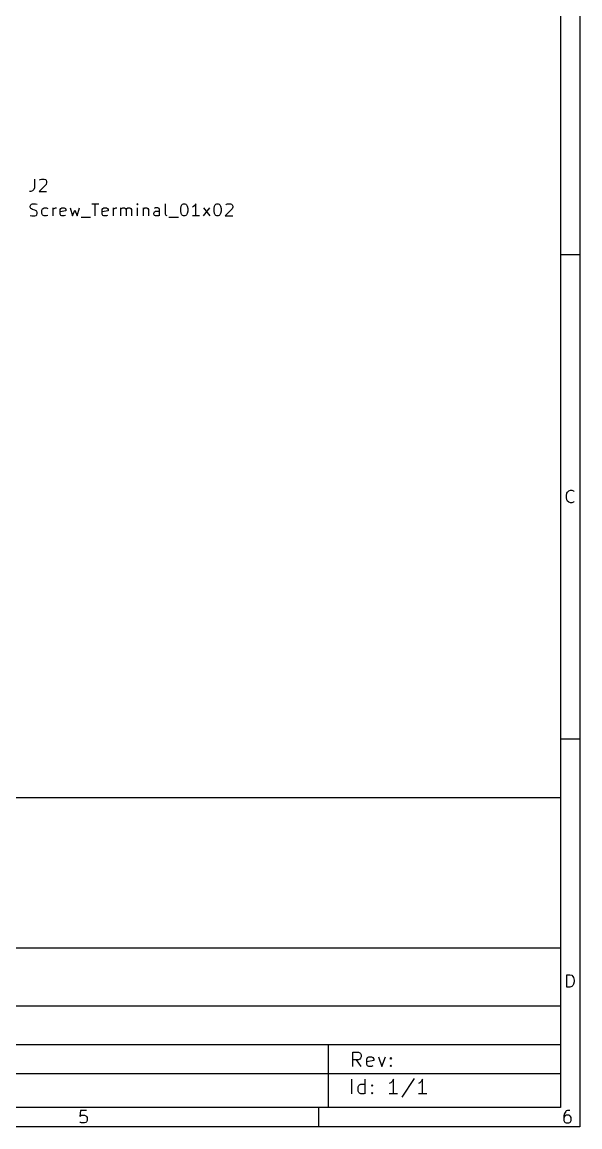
# Model space of a CAD drawing. Extents: x 0.4 to 11.3, y -7.9 to -0.4.
# Drawn here: x 9.031 to 11.299, y -7.874 to -3.385 of the extents above; entities that cross this region are included whole.
import ezdxf

# ---------------------------------------------------------------- set-up
doc = ezdxf.new("R2010")
doc.units = 0
doc.header["$MEASUREMENT"] = 0
doc.layers.add('CYAN2', color=4, linetype='CONTINUOUS')
doc.layers.add('RED2', color=1, linetype='CONTINUOUS')

msp = doc.modelspace()

# ---------------------------------------------------------------- linework, layer by layer
at = {"layer": 'CYAN2', "linetype": 'CONTINUOUS'}
for p, q in [((9.0806, -4.0228), (9.0806, -4.0585)), ((9.102, -4.0276), (9.1044, -4.0252)), ((9.1044, -4.0252), (9.1091, -4.0228)), ((9.1091, -4.0228), (9.121, -4.0228)), ((9.121, -4.0228), (9.1258, -4.0252)), ((9.1258, -4.0252), (9.1282, -4.0276)), ((9.1282, -4.0276), (9.1306, -4.0323)), ((9.1306, -4.0371), (9.1282, -4.0442)), ((9.1306, -4.0323), (9.1306, -4.0371)), ((9.0663, -4.0728), (9.0615, -4.0728)), ((9.0734, -4.0704), (9.0663, -4.0728)), ((9.0782, -4.0657), (9.0734, -4.0704)), ((9.0806, -4.0585), (9.0782, -4.0657)), ((9.1282, -4.0442), (9.0996, -4.0728)), ((9.0996, -4.0728), (9.1306, -4.0728)), ((9.0639, -4.1323), (9.0663, -4.1276)), ((9.0663, -4.1276), (9.0687, -4.1252)), ((9.0687, -4.1252), (9.0734, -4.1228)), ((9.0734, -4.1228), (9.0853, -4.1228)), ((9.0853, -4.1228), (9.0925, -4.1252)), ((9.3139, -4.1228), (9.3425, -4.1228)), ((9.3282, -4.1728), (9.3282, -4.1228)), ((9.4996, -4.1228), (9.4972, -4.1252)), ((9.4972, -4.1252), (9.4996, -4.1276)), ((9.502, -4.1252), (9.4996, -4.1228)), ((9.4996, -4.1228), (9.4996, -4.1276)), ((9.4996, -4.1276), (9.502, -4.1252)), ((9.6139, -4.1657), (9.6139, -4.1228)), ((9.6782, -4.1323), (9.6806, -4.1276)), ((9.6806, -4.1276), (9.6829, -4.1252)), ((9.6829, -4.1252), (9.6877, -4.1228)), ((9.6877, -4.1228), (9.6925, -4.1228)), ((9.6925, -4.1228), (9.6972, -4.1252)), ((9.6972, -4.1252), (9.6996, -4.1276)), ((9.6996, -4.1276), (9.702, -4.1323)), ((9.7329, -4.1299), (9.7282, -4.1347)), ((9.7377, -4.1228), (9.7329, -4.1299)), ((9.7377, -4.1728), (9.7377, -4.1228)), ((9.8139, -4.1323), (9.8163, -4.1276)), ((9.8163, -4.1276), (9.8187, -4.1252)), ((9.8187, -4.1252), (9.8234, -4.1228)), ((9.8234, -4.1228), (9.8282, -4.1228)), ((9.8282, -4.1228), (9.8329, -4.1252)), ((9.8329, -4.1252), (9.8353, -4.1276)), ((9.8353, -4.1276), (9.8377, -4.1323)), ((9.8591, -4.1276), (9.8615, -4.1252)), ((9.8615, -4.1252), (9.8663, -4.1228)), ((9.8663, -4.1228), (9.8782, -4.1228)), ((9.8782, -4.1228), (9.8829, -4.1252)), ((9.8829, -4.1252), (9.8853, -4.1276)), ((9.8853, -4.1276), (9.8877, -4.1323)), ((9.0639, -4.1371), (9.0639, -4.1323)), ((9.0663, -4.1418), (9.0639, -4.1371)), ((9.0639, -4.1704), (9.071, -4.1728)), ((9.0687, -4.1442), (9.0663, -4.1418)), ((9.0734, -4.1466), (9.0687, -4.1442)), ((9.071, -4.1728), (9.0829, -4.1728)), ((9.0829, -4.149), (9.0734, -4.1466)), ((9.0877, -4.1514), (9.0829, -4.149)), ((9.0829, -4.1728), (9.0877, -4.1704)), ((9.0901, -4.1538), (9.0877, -4.1514)), ((9.0877, -4.1704), (9.0901, -4.168)), ((9.0925, -4.1585), (9.0901, -4.1538)), ((9.0901, -4.168), (9.0925, -4.1633)), ((9.0925, -4.1633), (9.0925, -4.1585)), ((9.1115, -4.149), (9.1139, -4.1442)), ((9.1115, -4.1633), (9.1115, -4.149)), ((9.1139, -4.168), (9.1115, -4.1633)), ((9.1139, -4.1442), (9.1163, -4.1418)), ((9.1163, -4.1704), (9.1139, -4.168)), ((9.1163, -4.1418), (9.121, -4.1395)), ((9.121, -4.1728), (9.1163, -4.1704)), ((9.121, -4.1395), (9.1306, -4.1395)), ((9.1306, -4.1728), (9.121, -4.1728)), ((9.1306, -4.1395), (9.1353, -4.1418)), ((9.1353, -4.1704), (9.1306, -4.1728)), ((9.1568, -4.1728), (9.1568, -4.1395)), ((9.1568, -4.149), (9.1591, -4.1442)), ((9.1591, -4.1442), (9.1615, -4.1418)), ((9.1615, -4.1418), (9.1663, -4.1395)), ((9.1663, -4.1395), (9.171, -4.1395)), ((9.1853, -4.1466), (9.1877, -4.1418)), ((9.1853, -4.1657), (9.1853, -4.1466)), ((9.2091, -4.1514), (9.1853, -4.1561)), ((9.1877, -4.1704), (9.1853, -4.1657)), ((9.1877, -4.1418), (9.1925, -4.1395)), ((9.1925, -4.1728), (9.1877, -4.1704)), ((9.1925, -4.1395), (9.202, -4.1395)), ((9.202, -4.1728), (9.1925, -4.1728)), ((9.202, -4.1395), (9.2068, -4.1418)), ((9.2068, -4.1704), (9.202, -4.1728)), ((9.2068, -4.1418), (9.2091, -4.1466)), ((9.2091, -4.1466), (9.2091, -4.1514)), ((9.2258, -4.1395), (9.2353, -4.1728)), ((9.2353, -4.1728), (9.2449, -4.149)), ((9.2449, -4.149), (9.2544, -4.1728)), ((9.2544, -4.1728), (9.2639, -4.1395)), ((9.3568, -4.1466), (9.3591, -4.1418)), ((9.3568, -4.1657), (9.3568, -4.1466)), ((9.3806, -4.1514), (9.3568, -4.1561)), ((9.3591, -4.1704), (9.3568, -4.1657)), ((9.3591, -4.1418), (9.3639, -4.1395)), ((9.3639, -4.1728), (9.3591, -4.1704)), ((9.3639, -4.1395), (9.3734, -4.1395)), ((9.3734, -4.1728), (9.3639, -4.1728)), ((9.3734, -4.1395), (9.3782, -4.1418)), ((9.3782, -4.1704), (9.3734, -4.1728)), ((9.3782, -4.1418), (9.3806, -4.1466)), ((9.3806, -4.1466), (9.3806, -4.1514)), ((9.402, -4.1728), (9.402, -4.1395)), ((9.402, -4.149), (9.4044, -4.1442)), ((9.4044, -4.1442), (9.4068, -4.1418)), ((9.4068, -4.1418), (9.4115, -4.1395)), ((9.4115, -4.1395), (9.4163, -4.1395)), ((9.4329, -4.1728), (9.4329, -4.1395)), ((9.4329, -4.1442), (9.4353, -4.1418)), ((9.4353, -4.1418), (9.4401, -4.1395)), ((9.4401, -4.1395), (9.4472, -4.1395)), ((9.4472, -4.1395), (9.452, -4.1418)), ((9.452, -4.1418), (9.4544, -4.1466)), ((9.4544, -4.1466), (9.4568, -4.1418)), ((9.4544, -4.1466), (9.4544, -4.1728)), ((9.4568, -4.1418), (9.4615, -4.1395)), ((9.4615, -4.1395), (9.4687, -4.1395)), ((9.4687, -4.1395), (9.4734, -4.1418)), ((9.4734, -4.1418), (9.4758, -4.1466)), ((9.4758, -4.1466), (9.4758, -4.1728)), ((9.4996, -4.1728), (9.4996, -4.1395)), ((9.5234, -4.1395), (9.5234, -4.1728)), ((9.5234, -4.1442), (9.5258, -4.1418)), ((9.5258, -4.1418), (9.5306, -4.1395)), ((9.5306, -4.1395), (9.5377, -4.1395)), ((9.5377, -4.1395), (9.5425, -4.1418)), ((9.5425, -4.1418), (9.5449, -4.1466)), ((9.5449, -4.1466), (9.5449, -4.1728)), ((9.5663, -4.1609), (9.5687, -4.1561)), ((9.5663, -4.1657), (9.5663, -4.1609)), ((9.5687, -4.1704), (9.5663, -4.1657)), ((9.5734, -4.1395), (9.5687, -4.1418)), ((9.5687, -4.1561), (9.5734, -4.1538)), ((9.5734, -4.1728), (9.5687, -4.1704)), ((9.5829, -4.1395), (9.5734, -4.1395)), ((9.5734, -4.1538), (9.5853, -4.1538)), ((9.5853, -4.1728), (9.5734, -4.1728)), ((9.5877, -4.1418), (9.5829, -4.1395)), ((9.5853, -4.1538), (9.5901, -4.1514)), ((9.5901, -4.1704), (9.5853, -4.1728)), ((9.5901, -4.1466), (9.5877, -4.1418)), ((9.5901, -4.1728), (9.5901, -4.1466)), ((9.6163, -4.1704), (9.6139, -4.1657)), ((9.621, -4.1728), (9.6163, -4.1704)), ((9.6758, -4.1418), (9.6782, -4.1323)), ((9.6758, -4.1538), (9.6758, -4.1418)), ((9.6782, -4.1633), (9.6758, -4.1538)), ((9.6806, -4.168), (9.6782, -4.1633)), ((9.6829, -4.1704), (9.6806, -4.168)), ((9.6877, -4.1728), (9.6829, -4.1704)), ((9.6925, -4.1728), (9.6877, -4.1728)), ((9.6972, -4.1704), (9.6925, -4.1728)), ((9.6996, -4.168), (9.6972, -4.1704)), ((9.702, -4.1633), (9.6996, -4.168)), ((9.702, -4.1323), (9.7044, -4.1418)), ((9.7044, -4.1538), (9.702, -4.1633)), ((9.7044, -4.1418), (9.7044, -4.1538)), ((9.7282, -4.1347), (9.7234, -4.1371)), ((9.752, -4.1728), (9.7234, -4.1728)), ((9.7687, -4.1728), (9.7948, -4.1395)), ((9.7687, -4.1395), (9.7948, -4.1728)), ((9.8115, -4.1418), (9.8139, -4.1323)), ((9.8115, -4.1538), (9.8115, -4.1418)), ((9.8139, -4.1633), (9.8115, -4.1538)), ((9.8163, -4.168), (9.8139, -4.1633)), ((9.8187, -4.1704), (9.8163, -4.168)), ((9.8234, -4.1728), (9.8187, -4.1704)), ((9.8282, -4.1728), (9.8234, -4.1728)), ((9.8329, -4.1704), (9.8282, -4.1728)), ((9.8353, -4.168), (9.8329, -4.1704)), ((9.8377, -4.1633), (9.8353, -4.168)), ((9.8377, -4.1323), (9.8401, -4.1418)), ((9.8401, -4.1538), (9.8377, -4.1633)), ((9.8401, -4.1418), (9.8401, -4.1538)), ((9.8853, -4.1442), (9.8568, -4.1728)), ((9.8568, -4.1728), (9.8877, -4.1728)), ((9.8877, -4.1371), (9.8853, -4.1442)), ((9.8877, -4.1323), (9.8877, -4.1371)), ((9.271, -4.1776), (9.3091, -4.1776)), ((9.6282, -4.1776), (9.6663, -4.1776))]:
    msp.add_line(p, q, dxfattribs=at)
at = {"layer": 'RED2', "linetype": 'CONTINUOUS'}
for p, q in [((11.2993, -0.3937), (11.2993, -7.8743)), ((11.2206, -0.4724), (11.2206, -7.7956)), ((11.2993, -4.3307), (11.2206, -4.3307)), ((11.2465, -5.2993), (11.249, -5.2945)), ((11.249, -5.2945), (11.2538, -5.2896)), ((11.2538, -5.2896), (11.2611, -5.2872)), ((11.2611, -5.2872), (11.266, -5.2872)), ((11.266, -5.2872), (11.2733, -5.2896)), ((11.2733, -5.2896), (11.2758, -5.292)), ((11.2441, -5.3091), (11.2465, -5.2993)), ((11.2441, -5.3164), (11.2441, -5.3091)), ((11.2465, -5.3261), (11.2441, -5.3164)), ((11.249, -5.331), (11.2465, -5.3261)), ((11.2538, -5.3359), (11.249, -5.331)), ((11.2611, -5.3383), (11.2538, -5.3359)), ((11.266, -5.3383), (11.2611, -5.3383)), ((11.2733, -5.3359), (11.266, -5.3383)), ((11.2758, -5.3335), (11.2733, -5.3359)), ((11.2993, -6.2992), (11.2206, -6.2992)), ((6.9686, -6.5357), (11.2206, -6.5357)), ((11.2206, -6.5357), (11.2206, -7.7956)), ((6.9686, -7.146), (11.2206, -7.146)), ((11.2465, -7.3068), (11.2465, -7.2557)), ((11.2465, -7.2557), (11.2587, -7.2557)), ((11.2587, -7.2557), (11.266, -7.2581)), ((11.266, -7.2581), (11.2709, -7.263)), ((11.2709, -7.263), (11.2733, -7.2678)), ((11.2733, -7.2678), (11.2758, -7.2776)), ((11.2587, -7.3068), (11.2465, -7.3068)), ((11.266, -7.3044), (11.2587, -7.3068)), ((11.2709, -7.2995), (11.266, -7.3044)), ((11.2733, -7.2946), (11.2709, -7.2995)), ((11.2758, -7.2849), (11.2733, -7.2946)), ((11.2758, -7.2776), (11.2758, -7.2849)), ((6.9686, -7.3822), (11.2206, -7.3822)), ((6.9686, -7.5397), (11.2206, -7.5397)), ((10.2757, -7.5397), (10.2757, -7.7956)), ((10.3762, -7.6294), (10.3762, -7.5703)), ((10.3762, -7.5703), (10.3987, -7.5703)), ((10.3987, -7.5703), (10.4044, -7.5731)), ((10.4044, -7.5731), (10.4072, -7.5759)), ((10.4072, -7.5759), (10.41, -7.5815)), ((10.41, -7.5815), (10.41, -7.59)), ((10.3987, -7.6012), (10.3762, -7.6012)), ((10.41, -7.6294), (10.3903, -7.6012)), ((10.4044, -7.5984), (10.3987, -7.6012)), ((10.4072, -7.5956), (10.4044, -7.5984)), ((10.41, -7.59), (10.4072, -7.5956)), ((10.4325, -7.5984), (10.4353, -7.5928)), ((10.4325, -7.6209), (10.4325, -7.5984)), ((10.4606, -7.604), (10.4325, -7.6097)), ((10.4353, -7.6265), (10.4325, -7.6209)), ((10.4353, -7.5928), (10.4409, -7.59)), ((10.4409, -7.6294), (10.4353, -7.6265)), ((10.4409, -7.59), (10.4522, -7.59)), ((10.4522, -7.6294), (10.4409, -7.6294)), ((10.4522, -7.59), (10.4578, -7.5928)), ((10.4578, -7.6265), (10.4522, -7.6294)), ((10.4578, -7.5928), (10.4606, -7.5984)), ((10.4606, -7.5984), (10.4606, -7.604)), ((10.4803, -7.59), (10.4944, -7.6294)), ((10.4944, -7.6294), (10.5084, -7.59)), ((10.5281, -7.5956), (10.5309, -7.5928)), ((10.5309, -7.5984), (10.5281, -7.5956)), ((10.5281, -7.6265), (10.5309, -7.6237)), ((10.5309, -7.6294), (10.5281, -7.6265)), ((10.5309, -7.5928), (10.5337, -7.5956)), ((10.5309, -7.5928), (10.5309, -7.5984)), ((10.5337, -7.5956), (10.5309, -7.5984)), ((10.5309, -7.6237), (10.5337, -7.6265)), ((10.5309, -7.6237), (10.5309, -7.6294)), ((10.5337, -7.6265), (10.5309, -7.6294)), ((6.9686, -7.6578), (11.2206, -7.6578)), ((10.3724, -7.7399), (10.3724, -7.6808)), ((10.3977, -7.7118), (10.4005, -7.7061)), ((10.3977, -7.7286), (10.3977, -7.7118)), ((10.4005, -7.7061), (10.4033, -7.7033)), ((10.4033, -7.7033), (10.4089, -7.7005)), ((10.4089, -7.7005), (10.4202, -7.7005)), ((10.4202, -7.7005), (10.4258, -7.7033)), ((10.4258, -7.7399), (10.4258, -7.6808)), ((10.4511, -7.7061), (10.4539, -7.7033)), ((10.4539, -7.709), (10.4511, -7.7061)), ((10.4539, -7.7033), (10.4567, -7.7061)), ((10.4539, -7.7033), (10.4539, -7.709)), ((10.4567, -7.7061), (10.4539, -7.709)), ((10.5298, -7.6949), (10.5242, -7.6977)), ((10.5355, -7.6893), (10.5298, -7.6949)), ((10.5411, -7.6808), (10.5355, -7.6893)), ((10.5411, -7.7399), (10.5411, -7.6808)), ((10.6255, -7.678), (10.5748, -7.754)), ((10.6479, -7.6949), (10.6423, -7.6977)), ((10.6536, -7.6893), (10.6479, -7.6949)), ((10.6592, -7.6808), (10.6536, -7.6893)), ((10.6592, -7.7399), (10.6592, -7.6808)), ((10.4005, -7.7343), (10.3977, -7.7286)), ((10.4033, -7.7371), (10.4005, -7.7343)), ((10.4089, -7.7399), (10.4033, -7.7371)), ((10.4202, -7.7399), (10.4089, -7.7399)), ((10.4258, -7.7371), (10.4202, -7.7399)), ((10.4511, -7.7371), (10.4539, -7.7343)), ((10.4539, -7.7399), (10.4511, -7.7371)), ((10.4539, -7.7343), (10.4567, -7.7371)), ((10.4539, -7.7343), (10.4539, -7.7399)), ((10.4567, -7.7371), (10.4539, -7.7399)), ((10.558, -7.7399), (10.5242, -7.7399)), ((10.6761, -7.7399), (10.6423, -7.7399)), ((11.2206, -7.7956), (0.4724, -7.7956)), ((11.2206, -7.7956), (6.9686, -7.7956)), ((9.268, -7.8071), (9.2656, -7.8315)), ((9.2924, -7.8071), (9.268, -7.8071)), ((10.2362, -7.7956), (10.2362, -7.8743)), ((11.2439, -7.8096), (11.2414, -7.812)), ((11.2487, -7.8071), (11.2439, -7.8096)), ((11.2585, -7.8071), (11.2487, -7.8071)), ((9.2656, -7.8315), (9.268, -7.8291)), ((9.268, -7.8559), (9.2656, -7.8534)), ((9.268, -7.8291), (9.2729, -7.8266)), ((9.2729, -7.8583), (9.268, -7.8559)), ((9.2729, -7.8266), (9.2851, -7.8266)), ((9.2851, -7.8266), (9.29, -7.8291)), ((9.29, -7.8559), (9.2851, -7.8583)), ((9.29, -7.8291), (9.2924, -7.8315)), ((9.2924, -7.8534), (9.29, -7.8559)), ((9.2924, -7.8315), (9.2948, -7.8364)), ((9.2948, -7.8486), (9.2924, -7.8534)), ((9.2948, -7.8364), (9.2948, -7.8486)), ((11.2365, -7.8193), (11.2341, -7.8291)), ((11.2341, -7.8291), (11.2341, -7.8486)), ((11.2365, -7.8315), (11.2341, -7.8364)), ((11.2341, -7.8486), (11.2365, -7.8534)), ((11.2414, -7.812), (11.2365, -7.8193)), ((11.239, -7.8291), (11.2365, -7.8315)), ((11.2365, -7.8534), (11.239, -7.8559)), ((11.2439, -7.8266), (11.239, -7.8291)), ((11.239, -7.8559), (11.2439, -7.8583)), ((11.2536, -7.8266), (11.2439, -7.8266)), ((11.2585, -7.8291), (11.2536, -7.8266)), ((11.2536, -7.8583), (11.2585, -7.8559)), ((11.2609, -7.8315), (11.2585, -7.8291)), ((11.2585, -7.8559), (11.2609, -7.8534)), ((11.2633, -7.8364), (11.2609, -7.8315)), ((11.2609, -7.8534), (11.2633, -7.8486)), ((11.2633, -7.8486), (11.2633, -7.8364)), ((11.2993, -7.8743), (0.3937, -7.8743)), ((9.2851, -7.8583), (9.2729, -7.8583)), ((11.2439, -7.8583), (11.2536, -7.8583))]:
    msp.add_line(p, q, dxfattribs=at)

doc.saveas('drawing.dxf')
